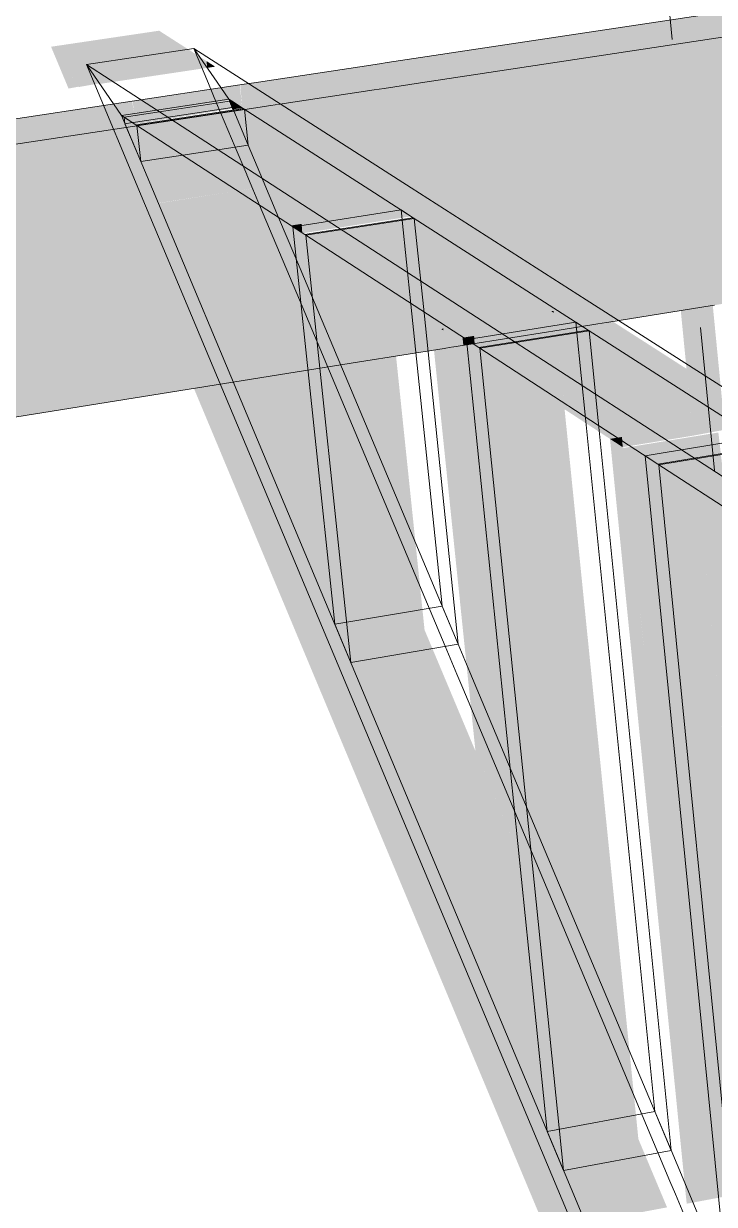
# Model space of a CAD drawing. Header units: inches. Extents: x -8026 to -8021, y -2777 to 2751.
# Drawn here: x -8022.2051 to -8022.1634, y 2750.3396 to 2750.411 of the extents above; entities that cross this region are included whole.
import ezdxf

# ---------------------------------------------------------------- set-up
doc = ezdxf.new("R2010")
doc.units = ezdxf.units.IN
doc.header["$MEASUREMENT"] = 0
for name, color, linetype, lineweight in [('A-GLAZ-CWMG', 51, 'Continuous', 9), ('I-WALL', 2, 'Continuous', 13), ('S-BEAM', 12, 'Continuous', 9), ('S-BEAM-2', 53, 'Continuous', 9)]:
    doc.layers.add(name, color=color, linetype=linetype, lineweight=lineweight)
for name, color, linetype, lineweight, transparency in [('A-GLAZ-CWMG-1', 13, 'Continuous', 9, 0.4), ('A-GLAZ-CWMG-2', 25, 'Continuous', 9, 0.4), ('I-WALL-1', 2, 'Continuous', 13, 0.4)]:
    doc.layers.add(name, color=color, linetype=linetype, lineweight=lineweight, transparency=transparency)

msp = doc.modelspace()

# ---------------------------------------------------------------- hatches: boundary and pattern name
at = {"layer": 'A-GLAZ-CWMG-1'}
for points in [[(-8022.195516, 2750.408508), (-8022.194066, 2750.408724), (-8022.196937, 2750.410565), (-8022.195665, 2750.408724)], [(-8022.202412, 2750.407066), (-8022.201812, 2750.40718), (-8022.203469, 2750.409596), (-8022.202696, 2750.407746)], [(-8022.194036, 2750.408319), (-8022.193548, 2750.408392), (-8022.194066, 2750.408724)], [(-8022.188414, 2750.400133), (-8022.181854, 2750.401149), (-8022.19155, 2750.407367), (-8022.192034, 2750.407294), (-8022.191912, 2750.405895), (-8022.191839, 2750.405787), (-8022.191615, 2750.403672), (-8022.190777, 2750.401667), (-8022.189781, 2750.401021)], [(-8022.197815, 2750.400015), (-8022.197409, 2750.401013), (-8022.199279, 2750.405478), (-8022.199748, 2750.40613), (-8022.200343, 2750.40604), (-8022.19786, 2750.400123)], [(-8022.177985, 2750.393364), (-8022.171362, 2750.394417), (-8022.181854, 2750.401149), (-8022.181728, 2750.399336), (-8022.181663, 2750.399294), (-8022.181272, 2750.395497), (-8022.178282, 2750.393556)], [(-8022.193305, 2750.389181), (-8022.192532, 2750.389305), (-8022.197043, 2750.400134), (-8022.197815, 2750.400015), (-8022.19358, 2750.389842)], [(-8022.17125, 2750.392709), (-8022.169251, 2750.393063), (-8022.171362, 2750.394417), (-8022.171273, 2750.393061)], [(-8022.169043, 2750.387263), (-8022.164847, 2750.387944), (-8022.165062, 2750.390125), (-8022.171034, 2750.393955), (-8022.173092, 2750.393629), (-8022.173083, 2750.393501), (-8022.173015, 2750.393457), (-8022.172624, 2750.389587), (-8022.169688, 2750.387682)], [(-8022.187154, 2750.370563), (-8022.186726, 2750.371536), (-8022.194542, 2750.390226), (-8022.195321, 2750.390102), (-8022.187561, 2750.371536)], [(-8022.174245, 2750.33968), (-8022.173798, 2750.340621), (-8022.186374, 2750.370695), (-8022.187154, 2750.370563), (-8022.174639, 2750.340621)], [(-8022.173567, 2750.338058), (-8022.172787, 2750.338204), (-8022.173465, 2750.339825), (-8022.174245, 2750.33968), (-8022.173591, 2750.338115)]]:
    msp.add_hatch(color=256, dxfattribs=at).paths.add_polyline_path(points, flags=0)
at = {"layer": 'A-GLAZ-CWMG-2'}
for points in [[(-8022.201797, 2750.407158), (-8022.200589, 2750.407376), (-8022.200617, 2750.407746), (-8022.195516, 2750.408508), (-8022.196937, 2750.410565), (-8022.203469, 2750.409596), (-8022.201812, 2750.407181)], [(-8022.195259, 2750.408136), (-8022.194036, 2750.408319), (-8022.194066, 2750.408724), (-8022.195516, 2750.408508)], [(-8022.200586, 2750.407339), (-8022.195259, 2750.408136), (-8022.195516, 2750.408508), (-8022.200617, 2750.407746), (-8022.200589, 2750.407376)], [(-8022.201798, 2750.407158), (-8022.201812, 2750.407181), (-8022.201812, 2750.40718)], [(-8022.191912, 2750.405895), (-8022.192064, 2750.40729), (-8022.193247, 2750.407111), (-8022.192736, 2750.406333), (-8022.19262, 2750.40635)], [(-8022.198467, 2750.405601), (-8022.192791, 2750.40646), (-8022.193247, 2750.407111), (-8022.198531, 2750.406313), (-8022.198493, 2750.405895)], [(-8022.199278, 2750.405478), (-8022.198467, 2750.405601), (-8022.198562, 2750.406309), (-8022.199733, 2750.406132), (-8022.199279, 2750.405479)], [(-8022.199279, 2750.405478), (-8022.19928, 2750.405481), (-8022.199733, 2750.406132)], [(-8022.198405, 2750.40491), (-8022.19253, 2750.405854), (-8022.192789, 2750.406325), (-8022.198455, 2750.405467), (-8022.19841, 2750.40497)], [(-8022.192509, 2750.405804), (-8022.191912, 2750.405895), (-8022.19262, 2750.40635), (-8022.192736, 2750.406333), (-8022.19253, 2750.405854)], [(-8022.191615, 2750.403672), (-8022.191847, 2750.405854), (-8022.192488, 2750.405756), (-8022.191848, 2750.404229)], [(-8022.197815, 2750.400015), (-8022.192217, 2750.400878), (-8022.193375, 2750.401633), (-8022.197409, 2750.401013), (-8022.197771, 2750.400123)], [(-8022.192217, 2750.400878), (-8022.191332, 2750.401019), (-8022.19092, 2750.40201), (-8022.193375, 2750.401633), (-8022.192432, 2750.401018)], [(-8022.189, 2750.398782), (-8022.188324, 2750.398887), (-8022.188414, 2750.400133), (-8022.190777, 2750.401667), (-8022.189784, 2750.399293)], [(-8022.192532, 2750.389305), (-8022.188077, 2750.390017), (-8022.188808, 2750.39696), (-8022.189784, 2750.399293), (-8022.192217, 2750.400878), (-8022.197038, 2750.400124), (-8022.192756, 2750.389843)], [(-8022.188324, 2750.398887), (-8022.182449, 2750.3998), (-8022.181728, 2750.399336), (-8022.181854, 2750.401149), (-8022.188414, 2750.400133), (-8022.188356, 2750.399329)], [(-8022.188283, 2750.398315), (-8022.181728, 2750.399336), (-8022.182449, 2750.3998), (-8022.188324, 2750.398887), (-8022.188317, 2750.398783)], [(-8022.181078, 2750.39362), (-8022.181663, 2750.399294), (-8022.188218, 2750.398273), (-8022.184772, 2750.396027)], [(-8022.188283, 2750.398315), (-8022.188324, 2750.398887), (-8022.189, 2750.398782), (-8022.188416, 2750.398401)], [(-8022.187836, 2750.394636), (-8022.188218, 2750.398273), (-8022.189, 2750.398782), (-8022.188808, 2750.39696), (-8022.187972, 2750.394961)], [(-8022.186041, 2750.390343), (-8022.180827, 2750.391177), (-8022.181078, 2750.39362), (-8022.188218, 2750.398273), (-8022.187836, 2750.394636), (-8022.186453, 2750.391327)], [(-8022.178599, 2750.392004), (-8022.1779, 2750.392115), (-8022.177985, 2750.393364), (-8022.181272, 2750.395497), (-8022.181078, 2750.39362), (-8022.17899, 2750.392259)], [(-8022.1779, 2750.392115), (-8022.171984, 2750.39306), (-8022.171363, 2750.39269), (-8022.17125, 2750.392709), (-8022.171362, 2750.394417), (-8022.177985, 2750.393364), (-8022.177932, 2750.392574)], [(-8022.179754, 2750.392442), (-8022.173083, 2750.393501), (-8022.173245, 2750.393604), (-8022.179763, 2750.39257)], [(-8022.173083, 2750.393501), (-8022.173092, 2750.393629), (-8022.173245, 2750.393604)], [(-8022.172431, 2750.387673), (-8022.173015, 2750.393457), (-8022.179686, 2750.392398), (-8022.174521, 2750.389034)], [(-8022.177869, 2750.39165), (-8022.171401, 2750.392684), (-8022.171984, 2750.39306), (-8022.1779, 2750.392115), (-8022.177893, 2750.392004)], [(-8022.176821, 2750.364636), (-8022.179686, 2750.392398), (-8022.179914, 2750.392546), (-8022.180448, 2750.392442), (-8022.177818, 2750.36701), (-8022.17737, 2750.365944)], [(-8022.179754, 2750.392442), (-8022.179763, 2750.39257), (-8022.179882, 2750.392525)], [(-8022.167972, 2750.343558), (-8022.172431, 2750.387673), (-8022.179686, 2750.392398), (-8022.176821, 2750.364636), (-8022.168851, 2750.34565)], [(-8022.180894, 2750.374337), (-8022.182744, 2750.392097), (-8022.187999, 2750.391264), (-8022.183141, 2750.37969)], [(-8022.178019, 2750.391626), (-8022.177869, 2750.39165), (-8022.1779, 2750.392115), (-8022.178599, 2750.392004), (-8022.178284, 2750.391798)], [(-8022.178551, 2750.391541), (-8022.178019, 2750.391626), (-8022.178599, 2750.392004)], [(-8022.187438, 2750.373239), (-8022.180894, 2750.374337), (-8022.187999, 2750.391264), (-8022.190052, 2750.390938), (-8022.188415, 2750.375575)], [(-8022.169688, 2750.385887), (-8022.168961, 2750.386006), (-8022.169043, 2750.387263), (-8022.172624, 2750.389587), (-8022.172431, 2750.387673), (-8022.171371, 2750.386983)], [(-8022.168961, 2750.386006), (-8022.164724, 2750.386696), (-8022.164847, 2750.387944), (-8022.169043, 2750.387263), (-8022.168992, 2750.386486)], [(-8022.16892, 2750.385387), (-8022.164663, 2750.386082), (-8022.164724, 2750.386696), (-8022.168961, 2750.386006), (-8022.168953, 2750.385887)], [(-8022.16892, 2750.385387), (-8022.168961, 2750.386006), (-8022.169688, 2750.385887), (-8022.169043, 2750.385467)], [(-8022.165052, 2750.339649), (-8022.164295, 2750.33979), (-8022.168851, 2750.385342), (-8022.169688, 2750.385887), (-8022.165256, 2750.341684)], [(-8022.164297, 2750.382377), (-8022.164657, 2750.386026), (-8022.168851, 2750.385342), (-8022.16689, 2750.384065)], [(-8022.164295, 2750.33979), (-8022.160172, 2750.340561), (-8022.164297, 2750.382377), (-8022.168851, 2750.385342), (-8022.164484, 2750.341684)], [(-8022.187154, 2750.370563), (-8022.180616, 2750.371669), (-8022.180181, 2750.37264), (-8022.186726, 2750.371536)], [(-8022.174521, 2750.342349), (-8022.167972, 2750.343558), (-8022.177818, 2750.36701), (-8022.175512, 2750.344718), (-8022.174676, 2750.34272)], [(-8022.174245, 2750.33968), (-8022.167703, 2750.340896), (-8022.167249, 2750.341836), (-8022.173798, 2750.340621)], [(-8022.172787, 2750.338204), (-8022.166238, 2750.339427), (-8022.167249, 2750.341836), (-8022.167703, 2750.340896), (-8022.173465, 2750.339825), (-8022.17286, 2750.338378)]]:
    msp.add_hatch(color=256, dxfattribs=at).paths.add_polyline_path(points, flags=0)
h = msp.add_hatch(color=256, dxfattribs=at)
h.paths.add_polyline_path([(-8022.195575, 2750.403067), (-8022.191615, 2750.403672), (-8022.192509, 2750.405804), (-8022.198341, 2750.404869), (-8022.197405, 2750.404259)], flags=0)
h.paths.add_polyline_path([(-8022.198455, 2750.405467), (-8022.192744, 2750.40635), (-8022.192791, 2750.40646), (-8022.198467, 2750.405601), (-8022.198456, 2750.405478)], flags=0)
h.paths.add_polyline_path([(-8022.198405, 2750.40491), (-8022.198455, 2750.405467), (-8022.199109, 2750.405368), (-8022.198496, 2750.40497)], flags=0)
h = msp.add_hatch(color=256, dxfattribs=at)
h.paths.add_polyline_path([(-8022.197409, 2750.401013), (-8022.193375, 2750.401633), (-8022.195575, 2750.403067), (-8022.198103, 2750.40268), (-8022.197813, 2750.401984)], flags=0)
h.paths.add_polyline_path([(-8022.19906, 2750.40497), (-8022.199109, 2750.405368), (-8022.199279, 2750.405478), (-8022.199105, 2750.405074)], flags=0)
h = msp.add_hatch(color=256, dxfattribs=at)
h.paths.add_polyline_path([(-8022.193375, 2750.401633), (-8022.19092, 2750.40201), (-8022.191615, 2750.403672), (-8022.195575, 2750.403067), (-8022.193948, 2750.402006)], flags=0)
h.paths.add_polyline_path([(-8022.199109, 2750.405368), (-8022.198456, 2750.405478), (-8022.198467, 2750.405601), (-8022.199277, 2750.405477)], flags=0)
h.paths.add_polyline_path([(-8022.198103, 2750.40268), (-8022.195575, 2750.403067), (-8022.199109, 2750.405368), (-8022.199035, 2750.40491), (-8022.198341, 2750.403252)], flags=0)
h = msp.add_hatch(color=256, dxfattribs=at)
h.paths.add_polyline_path([(-8022.188077, 2750.390017), (-8022.186041, 2750.390343), (-8022.188808, 2750.39696), (-8022.188226, 2750.391426)], flags=0)
h.paths.add_polyline_path([(-8022.189784, 2750.399293), (-8022.19092, 2750.40201), (-8022.191334, 2750.401014), (-8022.192217, 2750.400878), (-8022.190922, 2750.400035)], flags=0)
h = msp.add_hatch(color=256, dxfattribs=at)
h.paths.add_polyline_path([(-8022.186726, 2750.371536), (-8022.180181, 2750.37264), (-8022.180894, 2750.374337), (-8022.187438, 2750.373239), (-8022.187154, 2750.372559)], flags=0)
h.paths.add_polyline_path([(-8022.188415, 2750.375575), (-8022.190052, 2750.390938), (-8022.194542, 2750.390226), (-8022.190203, 2750.37985)], flags=0)
h = msp.add_hatch(color=256, dxfattribs=at)
h.paths.add_polyline_path([(-8022.173798, 2750.340621), (-8022.167249, 2750.341836), (-8022.167972, 2750.343558), (-8022.174521, 2750.342349), (-8022.174245, 2750.34169)], flags=0)
h.paths.add_polyline_path([(-8022.175512, 2750.344718), (-8022.177818, 2750.36701), (-8022.180181, 2750.37264), (-8022.180616, 2750.371669), (-8022.186374, 2750.370695), (-8022.179686, 2750.354701)], flags=0)
at = {"layer": 'I-WALL-1'}
h = msp.add_hatch(color=256, dxfattribs=at)
h.paths.add_polyline_path([(-8022.157909, 2750.343444), (-8022.157289, 2750.34356), (-8022.157405, 2750.344748), (-8022.158071, 2750.345094), (-8022.157961, 2750.343976)], flags=0)
h.paths.add_polyline_path([(-8022.146141, 2750.346161), (-8022.146696, 2750.351831), (-8022.146974, 2750.35201), (-8022.147054, 2750.353423), (-8022.145423, 2750.353719), (-8022.145616, 2750.355777), (-8022.148815, 2750.357337), (-8022.147783, 2750.346416), (-8022.146945, 2750.346571), (-8022.146163, 2750.346172)], flags=0)
h.paths.add_polyline_path([(-8022.137783, 2750.355105), (-8022.134503, 2750.3557), (-8022.134648, 2750.357313), (-8022.13793, 2750.35672), (-8022.137884, 2750.356213)], flags=0)
h.paths.add_polyline_path([(-8022.126741, 2750.357109), (-8022.125766, 2750.357286), (-8022.126816, 2750.35797)], flags=0)
h.paths.add_polyline_path([(-8022.134656, 2750.357405), (-8022.135198, 2750.363428), (-8022.138752, 2750.365742), (-8022.138147, 2750.359104), (-8022.134967, 2750.357557)], flags=0)
h.paths.add_polyline_path([(-8022.111705, 2750.359838), (-8022.110324, 2750.360088), (-8022.089021, 2750.406966), (-8022.115254, 2750.402804), (-8022.111917, 2750.362404)], flags=0)
h.paths.add_polyline_path([(-8022.159562, 2750.360336), (-8022.156818, 2750.360821), (-8022.156892, 2750.361374), (-8022.159805, 2750.362819), (-8022.159663, 2750.361374)], flags=0)
h.paths.add_polyline_path([(-8022.120926, 2750.361823), (-8022.124306, 2750.401368), (-8022.141559, 2750.398631), (-8022.138095, 2750.397131), (-8022.143031, 2750.396343), (-8022.141053, 2750.37473), (-8022.12209, 2750.36257)], flags=0)
h.paths.add_polyline_path([(-8022.14253, 2750.375677), (-8022.144363, 2750.395315), (-8022.144524, 2750.395386), (-8022.142721, 2750.3758)], flags=0)
h.paths.add_polyline_path([(-8022.162969, 2750.388783), (-8022.163591, 2750.395136), (-8022.165526, 2750.394829), (-8022.165062, 2750.390125), (-8022.163465, 2750.389101)], flags=0)
h.paths.add_polyline_path([(-8022.167252, 2750.412326), (-8022.165305, 2750.412617), (-8022.168623, 2750.446455), (-8022.167879, 2750.446553), (-8022.168992, 2750.457934), (-8022.1641, 2750.458552), (-8022.153953, 2750.454898), (-8022.154237, 2750.457946), (-8022.147635, 2750.466727), (-8022.173487, 2750.475516), (-8022.168445, 2750.424416)], flags=0)
h.paths.add_polyline_path([(-8022.14637, 2750.415449), (-8022.14619, 2750.415476), (-8022.148098, 2750.436221), (-8022.148289, 2750.436294), (-8022.146938, 2750.421623)], flags=0)
h.paths.add_polyline_path([(-8022.144802, 2750.415684), (-8022.125939, 2750.418505), (-8022.126832, 2750.428644), (-8022.146683, 2750.436243), (-8022.145601, 2750.424416)], flags=0)
h.paths.add_polyline_path([(-8022.116666, 2750.419893), (-8022.107539, 2750.421258), (-8022.117081, 2750.424911), (-8022.116965, 2750.42351)], flags=0)
h.paths.add_polyline_path([(-8022.084917, 2750.430042), (-8022.086058, 2750.445791), (-8022.087033, 2750.446079), (-8022.101014, 2750.436027), (-8022.1013, 2750.43594), (-8022.084965, 2750.430059)], flags=0)
h.paths.add_polyline_path([(-8022.080352, 2750.436846), (-8022.076639, 2750.441874), (-8022.08086, 2750.44402), (-8022.080491, 2750.438813)], flags=0)
h.paths.add_polyline_path([(-8022.108295, 2750.438459), (-8022.108552, 2750.44169), (-8022.101583, 2750.451069), (-8022.111059, 2750.454291), (-8022.124759, 2750.44457), (-8022.125044, 2750.444489), (-8022.108552, 2750.438551)], flags=0)
h.paths.add_polyline_path([(-8022.131848, 2750.446939), (-8022.13212, 2750.450076), (-8022.125353, 2750.459151), (-8022.133655, 2750.461974), (-8022.147046, 2750.452589), (-8022.147329, 2750.452513), (-8022.131967, 2750.446982)], flags=0)
h = msp.add_hatch(color=256, dxfattribs=at)
h.paths.add_polyline_path([(-8022.160172, 2750.340561), (-8022.15957, 2750.340673), (-8022.160485, 2750.363406), (-8022.162554, 2750.381242), (-8022.164297, 2750.382377), (-8022.160282, 2750.341684)], flags=0)
h.paths.add_polyline_path([(-8022.134503, 2750.3557), (-8022.133653, 2750.355855), (-8022.134279, 2750.36283), (-8022.135198, 2750.363428), (-8022.134656, 2750.357405), (-8022.134516, 2750.357337), (-8022.134648, 2750.357313), (-8022.134516, 2750.355845)], flags=0)
h.paths.add_polyline_path([(-8022.129688, 2750.356574), (-8022.126741, 2750.357109), (-8022.126816, 2750.35797), (-8022.130567, 2750.360413), (-8022.129755, 2750.356867)], flags=0)
h.paths.add_polyline_path([(-8022.125766, 2750.357286), (-8022.120618, 2750.35822), (-8022.120926, 2750.361823), (-8022.127524, 2750.366054), (-8022.127426, 2750.364111), (-8022.127349, 2750.364062), (-8022.126816, 2750.35797), (-8022.126632, 2750.35785)], flags=0)
h.paths.add_polyline_path([(-8022.135198, 2750.363428), (-8022.134392, 2750.363571), (-8022.134458, 2750.364828), (-8022.127524, 2750.366054), (-8022.139478, 2750.37372), (-8022.139374, 2750.371802), (-8022.139299, 2750.371754), (-8022.138752, 2750.365742), (-8022.135823, 2750.363835)], flags=0)
h.paths.add_polyline_path([(-8022.142483, 2750.373204), (-8022.142305, 2750.373235), (-8022.14253, 2750.375677), (-8022.142721, 2750.3758), (-8022.14253, 2750.37372)], flags=0)
h.paths.add_polyline_path([(-8022.140938, 2750.373469), (-8022.139478, 2750.37372), (-8022.141053, 2750.37473), (-8022.140961, 2750.37372)], flags=0)
h.paths.add_polyline_path([(-8022.164847, 2750.387944), (-8022.162917, 2750.388257), (-8022.162969, 2750.388783), (-8022.165062, 2750.390125), (-8022.164887, 2750.388357)], flags=0)
h = msp.add_hatch(color=256, dxfattribs=at)
h.paths.add_polyline_path([(-8022.127426, 2750.364111), (-8022.127524, 2750.366054), (-8022.134458, 2750.364828), (-8022.134356, 2750.363578), (-8022.128273, 2750.364657), (-8022.128143, 2750.364573)], flags=0)
h.paths.add_polyline_path([(-8022.126816, 2750.35797), (-8022.127349, 2750.364062), (-8022.127426, 2750.364111), (-8022.134356, 2750.362879), (-8022.134279, 2750.36283), (-8022.131244, 2750.363369), (-8022.130567, 2750.360413)], flags=0)
h.paths.add_polyline_path([(-8022.134356, 2750.362879), (-8022.134392, 2750.363571), (-8022.135198, 2750.363428), (-8022.134458, 2750.362946)], flags=0)
h.paths.add_polyline_path([(-8022.142301, 2750.371235), (-8022.142124, 2750.371266), (-8022.14213, 2750.371326), (-8022.142307, 2750.371295)], flags=0)
h.paths.add_polyline_path([(-8022.139374, 2750.371802), (-8022.139478, 2750.37372), (-8022.140938, 2750.373469), (-8022.140824, 2750.372222), (-8022.140195, 2750.37233), (-8022.139478, 2750.371869)], flags=0)
h.paths.add_polyline_path([(-8022.140758, 2750.371502), (-8022.139299, 2750.371754), (-8022.139374, 2750.371802), (-8022.140763, 2750.371562)], flags=0)
h.paths.add_polyline_path([(-8022.142368, 2750.371956), (-8022.14219, 2750.371986), (-8022.142305, 2750.373235), (-8022.142483, 2750.373204), (-8022.142402, 2750.37233)], flags=0)
h.paths.add_polyline_path([(-8022.162554, 2750.381242), (-8022.163137, 2750.386274), (-8022.164657, 2750.386026), (-8022.164297, 2750.382377)], flags=0)
h.paths.add_polyline_path([(-8022.164724, 2750.386696), (-8022.162958, 2750.386983), (-8022.162781, 2750.386869), (-8022.162917, 2750.388257), (-8022.164847, 2750.387944), (-8022.164752, 2750.386983)], flags=0)
h = msp.add_hatch(color=256, dxfattribs=at)
h.paths.add_polyline_path([(-8022.134356, 2750.362879), (-8022.127426, 2750.364111), (-8022.128273, 2750.364657), (-8022.134392, 2750.363571), (-8022.134385, 2750.363428)], flags=0)
h.paths.add_polyline_path([(-8022.142307, 2750.371295), (-8022.14213, 2750.371326), (-8022.14219, 2750.371986), (-8022.142368, 2750.371956), (-8022.142349, 2750.371754)], flags=0)
h.paths.add_polyline_path([(-8022.140763, 2750.371562), (-8022.139374, 2750.371802), (-8022.140195, 2750.37233), (-8022.140824, 2750.372222), (-8022.140781, 2750.371754)], flags=0)
h.paths.add_polyline_path([(-8022.164663, 2750.386082), (-8022.162739, 2750.386441), (-8022.162781, 2750.386869), (-8022.162958, 2750.386983), (-8022.164724, 2750.386696), (-8022.164698, 2750.386441)], flags=0)
at = {"layer": 'S-BEAM-2'}
h = msp.add_hatch(color=256, dxfattribs=at)
h.paths.add_polyline_path([(-8022.338495, 2750.383534), (-8022.199726, 2750.404604), (-8022.200343, 2750.40604), (-8022.340615, 2750.384863)], flags=0)
h.paths.add_polyline_path([(-8022.18961, 2750.406126), (-8022.077683, 2750.423109), (-8022.080483, 2750.424135), (-8022.19155, 2750.407367), (-8022.190539, 2750.40672)], flags=0)
h = msp.add_hatch(color=256, dxfattribs=at)
h.paths.add_polyline_path([(-8022.335874, 2750.36638), (-8022.193305, 2750.389181), (-8022.199726, 2750.404591), (-8022.338495, 2750.383534)], flags=0)
h.paths.add_polyline_path([(-8022.180827, 2750.391177), (-8022.178551, 2750.391541), (-8022.178599, 2750.392004), (-8022.181078, 2750.39362), (-8022.180862, 2750.391519)], flags=0)
h.paths.add_polyline_path([(-8022.169208, 2750.393035), (-8022.074571, 2750.408225), (-8022.074575, 2750.408274), (-8022.074737, 2750.408336), (-8022.079547, 2750.407567), (-8022.079717, 2750.407633), (-8022.08076, 2750.422355), (-8022.077127, 2750.422906), (-8022.077683, 2750.423109), (-8022.18961, 2750.406126), (-8022.169733, 2750.393372)], flags=0)
h.paths.add_polyline_path([(-8022.188808, 2750.39696), (-8022.189, 2750.398782), (-8022.189784, 2750.399293), (-8022.189002, 2750.397422)], flags=0)

# ---------------------------------------------------------------- linework, layer by layer
at = {"layer": 'A-GLAZ-CWMG'}
for p, q in [((-8022.201328, 2750.408522), (-8022.194849, 2750.409492)), ((-8022.194849, 2750.409492), (-8022.201328, 2750.408522)), ((-8022.194849, 2750.409492), (-8022.193957, 2750.407371)), ((-8022.194849, 2750.409492), (-8022.193431, 2750.407446)), ((-8022.193431, 2750.407446), (-8022.194849, 2750.409492)), ((-8022.191979, 2750.407654), (-8022.194849, 2750.409492)), ((-8022.199212, 2750.405445), (-8022.201328, 2750.408522)), ((-8022.201328, 2750.408522), (-8022.197753, 2750.399985)), ((-8022.201328, 2750.408522), (-8022.198475, 2750.406674)), ((-8022.201328, 2750.408522), (-8022.199211, 2750.405445)), ((-8022.193957, 2750.407371), (-8022.193461, 2750.40619)), ((-8022.193431, 2750.407446), (-8022.192725, 2750.406426)), ((-8022.192724, 2750.406426), (-8022.193431, 2750.407446)), ((-8022.181705, 2750.401073), (-8022.191979, 2750.407654)), ((-8022.198475, 2750.406674), (-8022.188262, 2750.400058)), ((-8022.192725, 2750.406426), (-8022.198398, 2750.405568)), ((-8022.198398, 2750.405567), (-8022.192724, 2750.406426)), ((-8022.192725, 2750.406426), (-8022.192672, 2750.4063)), ((-8022.191849, 2750.405863), (-8022.192724, 2750.406426)), ((-8022.198387, 2750.405434), (-8022.192555, 2750.406317)), ((-8022.192514, 2750.405923), (-8022.198357, 2750.405037)), ((-8022.19834, 2750.404878), (-8022.191849, 2750.405863)), ((-8022.191785, 2750.405822), (-8022.198277, 2750.404837)), ((-8022.193461, 2750.40619), (-8022.19324, 2750.405665)), ((-8022.192672, 2750.4063), (-8022.192452, 2750.405776)), ((-8022.192555, 2750.406317), (-8022.192514, 2750.405923)), ((-8022.192555, 2750.406317), (-8022.191849, 2750.405863)), ((-8022.192452, 2750.405776), (-8022.192514, 2750.405923)), ((-8022.192432, 2750.405729), (-8022.191554, 2750.403642)), ((-8022.191554, 2750.403641), (-8022.192432, 2750.405728)), ((-8022.183919, 2750.400765), (-8022.191849, 2750.405863)), ((-8022.191849, 2750.405863), (-8022.191785, 2750.405822)), ((-8022.191785, 2750.405822), (-8022.191554, 2750.403641)), ((-8022.197341, 2750.40098), (-8022.199212, 2750.405445)), ((-8022.198398, 2750.405568), (-8022.199211, 2750.405445)), ((-8022.19921, 2750.405444), (-8022.198398, 2750.405567)), ((-8022.19834, 2750.404878), (-8022.19921, 2750.405444)), ((-8022.199043, 2750.405335), (-8022.198387, 2750.405434)), ((-8022.199, 2750.40494), (-8022.199043, 2750.405335)), ((-8022.19834, 2750.404878), (-8022.199043, 2750.405335)), ((-8022.198541, 2750.405009), (-8022.199, 2750.40494)), ((-8022.198357, 2750.405037), (-8022.198541, 2750.405009)), ((-8022.19322, 2750.405618), (-8022.192342, 2750.403529)), ((-8022.199, 2750.40494), (-8022.19804, 2750.40265)), ((-8022.188132, 2750.398241), (-8022.19834, 2750.404878)), ((-8022.198277, 2750.404837), (-8022.19834, 2750.404878)), ((-8022.198277, 2750.404837), (-8022.19804, 2750.40265)), ((-8022.195508, 2750.403037), (-8022.191554, 2750.403641)), ((-8022.191554, 2750.403642), (-8022.190854, 2750.401977)), ((-8022.19804, 2750.40265), (-8022.195508, 2750.403037)), ((-8022.192342, 2750.403529), (-8022.191642, 2750.401862)), ((-8022.191638, 2750.401853), (-8022.191272, 2750.400984)), ((-8022.190854, 2750.401977), (-8022.189717, 2750.399274)), ((-8022.184644, 2750.370676), (-8022.197341, 2750.40098)), ((-8022.191272, 2750.400984), (-8022.190863, 2750.400011)), ((-8022.18158, 2750.399261), (-8022.183919, 2750.400765)), ((-8022.171129, 2750.3943), (-8022.181705, 2750.401073)), ((-8022.197753, 2750.399985), (-8022.185075, 2750.369711)), ((-8022.190863, 2750.400011), (-8022.188463, 2750.394302)), ((-8022.188262, 2750.400058), (-8022.177747, 2750.393247)), ((-8022.189717, 2750.399274), (-8022.18874, 2750.396951)), ((-8022.188177, 2750.398816), (-8022.182307, 2750.399729)), ((-8022.182307, 2750.399729), (-8022.182248, 2750.399157)), ((-8022.182307, 2750.399729), (-8022.18158, 2750.399261)), ((-8022.188855, 2750.398711), (-8022.188177, 2750.398816)), ((-8022.186327, 2750.374692), (-8022.188855, 2750.398711)), ((-8022.188132, 2750.398241), (-8022.188855, 2750.398711)), ((-8022.188132, 2750.398241), (-8022.18158, 2750.399261)), ((-8022.181514, 2750.399219), (-8022.188066, 2750.398198)), ((-8022.182243, 2750.399105), (-8022.181719, 2750.39403)), ((-8022.173364, 2750.393979), (-8022.18158, 2750.399261)), ((-8022.18158, 2750.399261), (-8022.181514, 2750.399219)), ((-8022.181514, 2750.399219), (-8022.180926, 2750.393511)), ((-8022.177623, 2750.391407), (-8022.188132, 2750.398241)), ((-8022.188066, 2750.398198), (-8022.188132, 2750.398241)), ((-8022.188066, 2750.398198), (-8022.185354, 2750.37237)), ((-8022.18874, 2750.396951), (-8022.178868, 2750.373478)), ((-8022.188463, 2750.394302), (-8022.179657, 2750.373354)), ((-8022.160237, 2750.387324), (-8022.171129, 2750.3943)), ((-8022.181719, 2750.39403), (-8022.179836, 2750.375781)), ((-8022.171009, 2750.392466), (-8022.173364, 2750.393979)), ((-8022.180926, 2750.393511), (-8022.178863, 2750.373467)), ((-8022.177747, 2750.393247), (-8022.166918, 2750.386231)), ((-8022.177667, 2750.392003), (-8022.171758, 2750.392947)), ((-8022.171758, 2750.392947), (-8022.171698, 2750.392351)), ((-8022.171758, 2750.392947), (-8022.171009, 2750.392466)), ((-8022.177623, 2750.391407), (-8022.171009, 2750.392466)), ((-8022.170942, 2750.392422), (-8022.177555, 2750.391363)), ((-8022.171693, 2750.392297), (-8022.171176, 2750.387133)), ((-8022.162493, 2750.386991), (-8022.171009, 2750.392466)), ((-8022.171009, 2750.392466), (-8022.170942, 2750.392422)), ((-8022.170942, 2750.392422), (-8022.17036, 2750.386599)), ((-8022.178367, 2750.391891), (-8022.177667, 2750.392003)), ((-8022.173475, 2750.344017), (-8022.178367, 2750.391891)), ((-8022.177623, 2750.391407), (-8022.178367, 2750.391891)), ((-8022.166799, 2750.384369), (-8022.177623, 2750.391407)), ((-8022.177555, 2750.391363), (-8022.177623, 2750.391407)), ((-8022.177555, 2750.391363), (-8022.172488, 2750.341662)), ((-8022.171176, 2750.387133), (-8022.166981, 2750.345215)), ((-8022.17036, 2750.386599), (-8022.165994, 2750.342868)), ((-8022.166918, 2750.386231), (-8022.155759, 2750.379003)), ((-8022.166843, 2750.384987), (-8022.160895, 2750.385963)), ((-8022.166799, 2750.384369), (-8022.160124, 2750.385468)), ((-8022.160054, 2750.385423), (-8022.166729, 2750.384324)), ((-8022.167566, 2750.384868), (-8022.166843, 2750.384987)), ((-8022.16044, 2750.312907), (-8022.167566, 2750.384868)), ((-8022.166799, 2750.384369), (-8022.167566, 2750.384868)), ((-8022.155646, 2750.377118), (-8022.166799, 2750.384369)), ((-8022.166729, 2750.384324), (-8022.166799, 2750.384369)), ((-8022.166729, 2750.384324), (-8022.159439, 2750.310518)), ((-8022.179836, 2750.375781), (-8022.186327, 2750.374692)), ((-8022.178863, 2750.373467), (-8022.179836, 2750.375781)), ((-8022.186327, 2750.374692), (-8022.185354, 2750.37237)), ((-8022.185354, 2750.37237), (-8022.178863, 2750.373467)), ((-8022.179657, 2750.373354), (-8022.178943, 2750.371656)), ((-8022.178868, 2750.373478), (-8022.178153, 2750.371779)), ((-8022.178943, 2750.371656), (-8022.17859, 2750.370816)), ((-8022.178153, 2750.371779), (-8022.175813, 2750.366215)), ((-8022.17859, 2750.370816), (-8022.175545, 2750.363573)), ((-8022.171768, 2750.339945), (-8022.184644, 2750.370676)), ((-8022.185075, 2750.369711), (-8022.172218, 2750.339011)), ((-8022.175813, 2750.366215), (-8022.165999, 2750.342879)), ((-8022.175545, 2750.363573), (-8022.166788, 2750.342742)), ((-8022.166981, 2750.345215), (-8022.173475, 2750.344017)), ((-8022.165994, 2750.342868), (-8022.166981, 2750.345215)), ((-8022.173475, 2750.344017), (-8022.172488, 2750.341662)), ((-8022.165999, 2750.342879), (-8022.165274, 2750.341156)), ((-8022.172488, 2750.341662), (-8022.165994, 2750.342868)), ((-8022.166788, 2750.342742), (-8022.166064, 2750.341019)), ((-8022.166064, 2750.341019), (-8022.16573, 2750.340224)), ((-8022.165274, 2750.341156), (-8022.162701, 2750.335038)), ((-8022.16573, 2750.340224), (-8022.162442, 2750.332404)), ((-8022.158709, 2750.308776), (-8022.171768, 2750.339945))]:
    msp.add_line(p, q, dxfattribs=at)
at = {"layer": 'I-WALL'}
for p, q in [((-8022.172235, 2750.474573), (-8022.165928, 2750.410037)), ((-8022.164225, 2750.392615), (-8022.163381, 2750.383977))]:
    msp.add_line(p, q, dxfattribs=at)
at = {"layer": 'S-BEAM'}
for p, q in [((-8022.08023, 2750.424173), (-8022.183154, 2750.408635)), ((-8022.181147, 2750.40741), (-8022.07743, 2750.423147)), ((-8022.183627, 2750.408563), (-8022.184815, 2750.408384)), ((-8022.183154, 2750.408635), (-8022.183627, 2750.408563)), ((-8022.184815, 2750.408384), (-8022.190005, 2750.407601)), ((-8022.19179, 2750.407331), (-8022.340615, 2750.384863)), ((-8022.191204, 2750.40742), (-8022.19179, 2750.407331)), ((-8022.190005, 2750.407601), (-8022.191189, 2750.407422)), ((-8022.183331, 2750.407078), (-8022.181147, 2750.40741)), ((-8022.189643, 2750.406121), (-8022.18394, 2750.406986)), ((-8022.18394, 2750.406986), (-8022.183331, 2750.407078)), ((-8022.338495, 2750.383534), (-8022.191095, 2750.4059)), ((-8022.19109, 2750.405901), (-8022.190326, 2750.406017)), ((-8022.190326, 2750.406017), (-8022.189773, 2750.406101)), ((-8022.189719, 2750.406109), (-8022.189643, 2750.406121)), ((-8022.169763, 2750.392946), (-8022.163517, 2750.393945)), ((-8022.163517, 2750.393945), (-8022.163371, 2750.393969)), ((-8022.170424, 2750.392841), (-8022.169908, 2750.392923)), ((-8022.169908, 2750.392923), (-8022.169763, 2750.392946)), ((-8022.177712, 2750.391675), (-8022.172633, 2750.392487)), ((-8022.172633, 2750.392487), (-8022.170424, 2750.392841)), ((-8022.179703, 2750.391357), (-8022.179285, 2750.391423)), ((-8022.179246, 2750.39143), (-8022.177712, 2750.391675)), ((-8022.184833, 2750.390536), (-8022.179703, 2750.391357)), ((-8022.335874, 2750.36638), (-8022.184833, 2750.390536))]:
    msp.add_line(p, q, dxfattribs=at)

doc.saveas('drawing.dxf')
